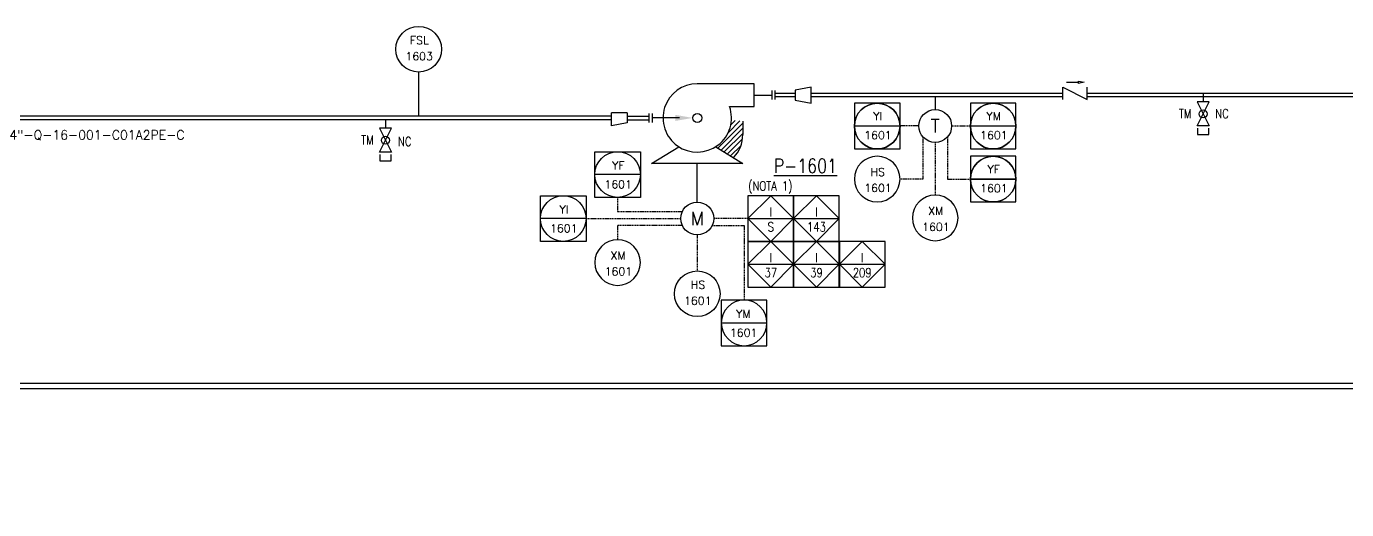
# Model space of a CAD drawing. Header units: metres. Extents: x 91 to 3133, y 1612 to 2206.
# Drawn here: x 1334.9 to 1624.3, y 1791.9 to 1897.8 of the extents above; entities that cross this region are included whole.
import ezdxf
from ezdxf.enums import TextEntityAlignment as Align

# ---------------------------------------------------------------- set-up
doc = ezdxf.new("R2010")
doc.units = ezdxf.units.M
doc.linetypes.add('TRAZOS', pattern=[0.75, 0.5, -0.25])
doc.layers.add('-FNX_TUBERÍA', color=1, linetype='TRAZOS', true_color=0xff0000)
doc.layers.add('TUBERÍA3', color=1, linetype='Continuous', true_color=0xff0000)
for name, color, linetype in [('EQUIPOS', 5, 'Continuous'), ('INSTRUMENTOS', 1, 'Continuous'), ('TEX', 7, 'Continuous'), ('TEXTO-INSTRUMENTACION', 7, 'Continuous'), ('TEXTO-VALVULAS Y ACCESORIOS', 7, 'Continuous'), ('TUBERIA', 5, 'Continuous'), ('TUBERÍA2', 1, 'TRAZOS'), ('VALVULAS Y ACCESORIOS', 1, 'Continuous')]:
    doc.layers.add(name, color=color, linetype=linetype)
doc.styles.add('PY', font='ROMANS.shx')
doc.styles.add('PY1', font='ROMANS.shx', dxfattribs={"width": 0.8})
doc.styles.add('TXT', font='txt')
doc.linetypes.add('SEÑAL_MECANICA2', pattern='A,4.411183,["o",PY,S=4.130212,R=360,X=0,Y=-1.374288],0.588817,-0.374158,["",PY,S=2,R=360,X=0,Y=-0.688262],-2.183682', length=7.55784)

# ---------------------------------------------------------------- blocks, each defined once
blk = doc.blocks.new('REDUCCION')
at = {"color": 1}
for p, q in [((0, 2), (0, -2)), ((4, 1.25), (0, 2)), ((4, -1.25), (4, 1.25)), ((0, -2), (4, -1.25))]:
    blk.add_line(p, q, dxfattribs=at)
at = {"style": 'PY1', "width": 0.8}
blk.add_attdef('.', text='', height=2, dxfattribs=at).set_placement((2, -3.65), align=Align.MIDDLE)
blk = doc.blocks.new('SEÑAL CIRCU MARCO')
at = {"color": 1, "linetype": 'Continuous', "ltscale": 0.5}
blk.add_line((5.7, 5.7), (-5.7, 5.7), dxfattribs=at)
at = {"color": 1, "flags": 128}
blk.add_lwpolyline([(5.7, 0), (-5.7, 0), (-5.7, 11.4), (5.7, 11.4)], close=True, dxfattribs=at)
at = {"color": 1}
blk.add_circle((0, 5.7), 5.7, dxfattribs=at)
at = {"style": 'PY'}
for tag, p in [('XXX', (0.18, 7.98)), ('YYY', (0.13, 3.24))]:
    blk.add_attdef(tag, text='', height=2, dxfattribs=at).set_placement(p, align=Align.MIDDLE)
blk = doc.blocks.new('SEÑAL CIR')
at = {"color": 1}
blk.add_circle((0, 5.7), 5.7, dxfattribs=at)
at = {"layer": 'INSTRUMENTOS', "linetype": 'Continuous', "style": 'PY', "flags": 4}
for p in [(0.18, 6.94), (0.13, 2.95)]:
    blk.add_attdef('---', text='', height=2, dxfattribs=at).set_placement(p, align=Align.CENTER)
blk = doc.blocks.new('FLECHA')
at = {"color": 1}
blk.add_solid([(-0.88, -5), (0.87, -5), (0, 0)], dxfattribs=at)
blk = doc.blocks.new('VALVULA RETENCION')
at = {"layer": 'VALVULAS Y ACCESORIOS'}
blk.add_line((0.79, 2.4), (3.43, 2.4), dxfattribs=at)
at = {"layer": 'VALVULAS Y ACCESORIOS', "flags": 128}
blk.add_lwpolyline([(0, -1.33), (0, 1.33), (5.33, -1.33), (5.33, 1.33)], dxfattribs=at)
blk.add_lwpolyline([(4.65, 2.4), (3.43, 2.14), (3.43, 2.66)], close=True, dxfattribs=at)
at = {"layer": 'TEXTO-VALVULAS Y ACCESORIOS', "linetype": 'SEÑAL_MECANICA2', "style": 'PY1', "width": 0.8}
blk.add_attdef('REF.', text='', height=2, dxfattribs=at).set_placement((2.94, -3.07), align=Align.MIDDLE)
blk = doc.blocks.new('SECUENCIA PROGRAMADA EN SISTEMA DE CONTROL PLC')
at = {"layer": 'INSTRUMENTOS'}
blk.add_line((-5, 5), (5, 5), dxfattribs=at)
at = {"layer": 'INSTRUMENTOS', "flags": 128}
for points in [[(0, 0), (-5, 5), (0, 10), (5, 5)], [(-5, 0), (5, 0), (5, 10), (-5, 10)]]:
    blk.add_lwpolyline(points, close=True, dxfattribs=at)
at = {"layer": 'TEXTO-INSTRUMENTACION', "linetype": 'Continuous', "style": 'PY1', "width": 0.8}
for tag, p in [('XXX', (0.01, 6.43)), ('YYY', (0.01, 3.17))]:
    blk.add_attdef(tag, text='', height=2, dxfattribs=at).set_placement(p, align=Align.MIDDLE_CENTER)
blk = doc.blocks.new('VALV GLOB-V')
at = {"layer": 'INSTRUMENTOS', "color": 1, "flags": 128}
blk.add_lwpolyline([(5.7, -1.43), (5.7, 1.43), (0, -1.43), (0, 1.43)], close=True, dxfattribs=at)
at = {"layer": 'INSTRUMENTOS', "color": 1}
blk.add_circle((2.85, 0), 0.95, dxfattribs=at)
at = {"layer": 'INSTRUMENTOS', "color": 7, "linetype": 'SEÑAL_MECANICA2', "style": 'PY'}
blk.add_attdef('REF.', text='', height=2, dxfattribs=at).set_placement((3, -3.37), align=Align.MIDDLE)

msp = doc.modelspace()

# ---------------------------------------------------------------- hatches: boundary and pattern name
at = {"layer": 'EQUIPOS'}
h = msp.add_hatch(dxfattribs=at)
h.set_pattern_fill('ANSI31', color=4, scale=0.25, style=0)
h.set_pattern_definition([(45, (435.7061, 2922.8476), (-0.561266, 0.561266), [])])
h.paths.add_polyline_path([(1491.94, 1874.08), (1491.94, 1877.02), (1489.44, 1877.19, -0.236498), (1486.01, 1871.42), (1489.91, 1869, 0.193128)])

# ---------------------------------------------------------------- linework, layer by layer
at = {"layer": '-FNX_TUBERÍA', "color": 1, "ltscale": 0.5}
for points in [[(1464.51, 1860.33), (1464.51, 1857.23), (1478.71, 1857.23)], [(1478.71, 1854.15), (1464.51, 1854.15), (1464.51, 1851.05)], [(1485.22, 1854.15), (1492.23, 1854.15), (1492.23, 1837.82)]]:
    msp.add_lwpolyline(points, dxfattribs=at)
at = {"color": 1}
for p, q in [((1420.9, 1887.78), (1420.9, 1878.13)), ((1592.82, 1883.1), (1592.82, 1881.25)), ((1463.13, 1875.98), (1463.13, 1878.83)), ((1466.63, 1878.83), (1463.13, 1878.83)), ((1466.63, 1878.83), (1466.63, 1876.63)), ((1413.62, 1877.33), (1413.62, 1875.47)), ((1466.63, 1876.63), (1463.13, 1875.98)), ((1481.96, 1859.29), (1481.96, 1867.73))]:
    msp.add_line(p, q, dxfattribs=at)
at = {"color": 1, "flags": 128}
for points in [[(1591.57, 1875.45), (1591.57, 1874.13), (1594.07, 1874.13), (1594.07, 1875.45)], [(1412.37, 1869.68), (1412.37, 1868.36), (1414.87, 1868.36), (1414.87, 1869.68)]]:
    msp.add_lwpolyline(points, dxfattribs=at)
at = {"color": 1}
for centre in [(1534.11, 1875.96), (1481.96, 1855.69)]:
    msp.add_circle(centre, 3.6, dxfattribs=at)
at = {"layer": 'EQUIPOS', "linetype": 'Continuous'}
for p, q in [((1494.46, 1882.73), (1498.35, 1882.73)), ((1478.03, 1877.73), (1472.12, 1877.73))]:
    msp.add_line(p, q, dxfattribs=at)
at = {"layer": 'EQUIPOS', "color": 4}
msp.add_line((1491.94, 1877.02), (1491.94, 1874.08), dxfattribs=at)
at = {"layer": 'EQUIPOS', "color": 5, "linetype": 'Continuous'}
msp.add_lwpolyline([(1494.46, 1885.23), (1481.96, 1885.23, 3.146264), (1489.03, 1880.23), (1494.46, 1880.23)], format="xyb", close=True, dxfattribs=at)
msp.add_lwpolyline([(1486.01, 1871.42), (1491.96, 1867.73), (1471.96, 1867.73), (1477.91, 1871.42)], dxfattribs=at)
msp.add_circle((1481.96, 1877.73), 1, dxfattribs=at)
at = {"layer": 'EQUIPOS', "color": 4}
msp.add_arc((1484.59, 1874.08), 7.35, 316.2767, 0, dxfattribs=at)
at = {"layer": 'TUBERIA', "color": 5, "linetype": 'Continuous'}
for p, q in [((1499.02, 1883.13), (1503.43, 1883.13)), ((1506.94, 1883.13), (1562.11, 1883.13)), ((1567.44, 1883.13), (1575.5, 1883.13)), ((1575.5, 1883.13), (1681.06, 1883.13)), ((1426.92, 1878.13), (1288.4, 1878.13)), ((1463.13, 1878.13), (1426.92, 1878.13)), ((1466.63, 1878.13), (1471.45, 1878.13))]:
    msp.add_line(p, q, dxfattribs=at)
at = {"layer": 'TUBERIA', "color": 4, "linetype": 'Continuous'}
for p, q in [((1503.43, 1882.33), (1499.02, 1882.33)), ((1562.11, 1882.33), (1506.94, 1882.33)), ((1575.5, 1882.33), (1567.44, 1882.33)), ((1681.07, 1882.33), (1575.5, 1882.33)), ((1426.92, 1877.33), (1288.4, 1877.33)), ((1463.13, 1877.33), (1426.92, 1877.33)), ((1466.63, 1877.33), (1471.45, 1877.33))]:
    msp.add_line(p, q, dxfattribs=at)
at = {"layer": 'TUBERIA', "linetype": 'Continuous'}
msp.add_line((1472.53, 1877.73), (1472.12, 1877.73), dxfattribs=at)
at = {"layer": 'TUBERIA', "color": 1, "linetype": 'TRAZOS', "ltscale": 0.5}
for p, q in [((1457.59, 1855.69), (1478.36, 1855.69)), ((1493.07, 1855.69), (1485.56, 1855.69)), ((1481.96, 1852.09), (1481.96, 1844.21))]:
    msp.add_line(p, q, dxfattribs=at)
at = {"layer": 'TUBERIA', "color": 4, "linetype": 'Continuous'}
msp.add_lwpolyline([(1705.16, 1882.33), (1705.16, 1819.54), (1182.57, 1819.54), (1182.57, 1771.8)], dxfattribs=at)
at = {"layer": 'TUBERIA', "color": 5, "linetype": 'Continuous'}
msp.add_lwpolyline([(1705.96, 1883.13), (1705.96, 1818.36), (1184.17, 1818.36), (1184.17, 1772.6)], dxfattribs=at)
at = {"layer": 'TUBERÍA2', "ltscale": 0.5}
for points in [[(1530.51, 1875.96), (1526.4, 1875.96)], [(1537.71, 1875.96), (1541.81, 1875.96)], [(1531.4, 1873.58), (1531.4, 1864.32), (1526.4, 1864.32)], [(1534.11, 1872.36), (1534.11, 1860.81)], [(1536.81, 1873.58), (1536.81, 1864.32), (1541.81, 1864.32)]]:
    msp.add_lwpolyline(points, dxfattribs=at)
at = {"layer": 'TUBERÍA3'}
for points in [[(1534.11, 1882.32), (1534.11, 1879.56)], [(1516.4, 1875.95), (1526.4, 1875.96)], [(1541.81, 1875.95), (1551.81, 1875.96)], [(1541.81, 1864.32), (1551.81, 1864.32)]]:
    msp.add_lwpolyline(points, dxfattribs=at)
for centre in [(1521.4, 1875.95), (1546.81, 1875.95), (1546.81, 1864.32)]:
    msp.add_circle(centre, 5, dxfattribs=at)
at = {"layer": 'VALVULAS Y ACCESORIOS', "ltscale": 0.1}
for p, q in [((1498.35, 1881.73), (1498.35, 1883.73)), ((1499.02, 1881.73), (1499.02, 1883.73)), ((1471.45, 1876.73), (1471.45, 1878.73)), ((1471.45, 1876.73), (1471.45, 1878.73)), ((1472.12, 1876.73), (1472.12, 1878.73)), ((1472.12, 1876.73), (1472.12, 1878.73))]:
    msp.add_line(p, q, dxfattribs=at)

# ---------------------------------------------------------------- block references
at = {"linetype": 'Continuous'}
ref = msp.add_blockref('SEÑAL CIR', (1420.9, 1887.78), dxfattribs=dict(at, xscale=0.877100000000155, yscale=0.877100000000155, zscale=0.877100000000155))
ref.add_attrib('---', 'FSL', dxfattribs={"layer": 'INSTRUMENTOS', "color": 7, "linetype": 'Continuous', "height": 1.754, "style": 'PY'}).set_placement((1421.06, 1893.86), align=Align.CENTER)
ref.add_attrib('---', '1603', dxfattribs={"layer": 'INSTRUMENTOS', "color": 7, "linetype": 'Continuous', "height": 1.754, "style": 'PY'}).set_placement((1421.01, 1890.37), align=Align.CENTER)
msp.add_blockref('VALVULA RETENCION', (1562.11, 1883.13), dxfattribs=at)
ref = msp.add_blockref('SEÑAL CIRCU MARCO', (1521.4, 1880.95), dxfattribs=dict(xscale=-0.8771000000000413, yscale=0.8771000000000413, zscale=0.8771000000000413, rotation=180))
ref.add_attrib('XXX', '1601', dxfattribs={"height": 1.754, "style": 'PY'}).set_placement((1521.56, 1873.95), align=Align.MIDDLE)
ref.add_attrib('YYY', 'YI', dxfattribs={"height": 1.754, "style": 'PY'}).set_placement((1521.51, 1878.11), align=Align.MIDDLE)
ref = msp.add_blockref('SEÑAL CIRCU MARCO', (1546.81, 1880.95), dxfattribs=dict(xscale=-0.8771000000000413, yscale=0.8771000000000413, zscale=0.8771000000000413, rotation=180))
ref.add_attrib('XXX', '1601', dxfattribs={"height": 1.754, "style": 'PY'}).set_placement((1546.97, 1873.95), align=Align.MIDDLE)
ref.add_attrib('YYY', 'YM', dxfattribs={"height": 1.754, "style": 'PY'}).set_placement((1546.92, 1878.11), align=Align.MIDDLE)
at = {"linetype": 'Continuous', "xscale": 0.9232631578945529, "yscale": 0.9232631578945529, "zscale": 0.9232631578945529, "rotation": 90}
for p in [(1592.82, 1875.98), (1413.62, 1870.21)]:
    msp.add_blockref('VALV GLOB-V', p, dxfattribs=at)
for p, xscale, yscale, zscale, values in [((1464.51, 1860.33), 0.8771000000000413, 0.8771000000000413, 0.8771000000000413, {'XXX': 'YF', 'YYY': '1601'}), ((1452.59, 1850.69), 0.877100000000155, 0.877100000000155, 0.877100000000155, {'XXX': 'YI', 'YYY': '1601'})]:
    msp.add_blockref('SEÑAL CIRCU MARCO', p, dxfattribs=dict(xscale=xscale, yscale=yscale, zscale=zscale)).add_auto_attribs(values)
at = {"linetype": 'Continuous'}
ref = msp.add_blockref('SEÑAL CIR', (1521.4, 1869.34), dxfattribs=dict(at, xscale=-0.8771000000000413, yscale=0.8771000000000413, zscale=0.8771000000000413, rotation=180))
ref.add_attrib('---', '1601', dxfattribs={"layer": 'INSTRUMENTOS', "color": 7, "linetype": 'Continuous', "height": 1.754, "style": 'PY'}).set_placement((1521.56, 1861.5), align=Align.CENTER)
ref.add_attrib('---', 'HS', dxfattribs={"layer": 'INSTRUMENTOS', "color": 7, "linetype": 'Continuous', "height": 1.754, "style": 'PY'}).set_placement((1521.51, 1865), align=Align.CENTER)
ref = msp.add_blockref('SEÑAL CIRCU MARCO', (1546.81, 1869.32), dxfattribs=dict(xscale=-0.8771000000000413, yscale=0.8771000000000413, zscale=0.8771000000000413, rotation=180))
ref.add_attrib('XXX', '1601', dxfattribs={"height": 1.754, "style": 'PY'}).set_placement((1546.97, 1862.32), align=Align.MIDDLE)
ref.add_attrib('YYY', 'YF', dxfattribs={"height": 1.754, "style": 'PY'}).set_placement((1546.92, 1866.48), align=Align.MIDDLE)
ref = msp.add_blockref('SECUENCIA PROGRAMADA EN SISTEMA DE CONTROL PLC', (1498.07, 1850.68), dxfattribs=dict(xscale=1.001089596937504, yscale=1.001089596937504, zscale=1.001089596937504))
ref.add_attrib('XXX', 'I', dxfattribs={"layer": 'TEXTO-INSTRUMENTACION', "linetype": 'Continuous', "height": 2, "style": 'TXT'}).set_placement((1498.08, 1857.12), align=Align.MIDDLE_CENTER)
ref.add_attrib('YYY', 'S', dxfattribs={"layer": 'TEXTO-INSTRUMENTACION', "linetype": 'Continuous', "height": 2, "style": 'PY1', "width": 0.8}).set_placement((1498.08, 1853.86), align=Align.MIDDLE_CENTER)
ref = msp.add_blockref('SECUENCIA PROGRAMADA EN SISTEMA DE CONTROL PLC', (1508.08, 1850.68), dxfattribs=dict(xscale=1.001089596937504, yscale=1.001089596937504, zscale=1.001089596937504))
ref.add_attrib('XXX', 'I', dxfattribs={"layer": 'TEXTO-INSTRUMENTACION', "linetype": 'Continuous', "height": 2, "style": 'TXT'}).set_placement((1508.09, 1857.12), align=Align.MIDDLE_CENTER)
ref.add_attrib('YYY', '143', dxfattribs={"layer": 'TEXTO-INSTRUMENTACION', "linetype": 'Continuous', "height": 2.002, "style": 'PY1', "width": 0.8}).set_placement((1508.09, 1853.86), align=Align.MIDDLE_CENTER)
ref = msp.add_blockref('SEÑAL CIR', (1534.11, 1860.81), dxfattribs=dict(at, xscale=-0.8771000000000413, yscale=0.8771000000000413, zscale=0.8771000000000413, rotation=180))
ref.add_attrib('---', '1601', dxfattribs={"layer": 'INSTRUMENTOS', "color": 7, "linetype": 'Continuous', "height": 1.754, "style": 'PY'}).set_placement((1534.26, 1852.97), align=Align.CENTER)
ref.add_attrib('---', 'XM', dxfattribs={"layer": 'INSTRUMENTOS', "color": 7, "linetype": 'Continuous', "height": 1.754, "style": 'PY'}).set_placement((1534.22, 1856.47), align=Align.CENTER)
ref = msp.add_blockref('SEÑAL CIR', (1464.51, 1851.05), dxfattribs=dict(at, xscale=-0.8771000000000413, yscale=0.8771000000000413, zscale=0.8771000000000413, rotation=180))
ref.add_attrib('---', '1601', dxfattribs={"layer": 'INSTRUMENTOS', "color": 7, "linetype": 'Continuous', "height": 1.754, "style": 'PY'}).set_placement((1464.67, 1843.21), align=Align.CENTER)
ref.add_attrib('---', 'XM', dxfattribs={"layer": 'INSTRUMENTOS', "color": 7, "linetype": 'Continuous', "height": 1.754, "style": 'PY'}).set_placement((1464.62, 1846.71), align=Align.CENTER)
ref = msp.add_blockref('SECUENCIA PROGRAMADA EN SISTEMA DE CONTROL PLC', (1498.07, 1840.67), dxfattribs=dict(xscale=1.001089596937504, yscale=1.001089596937504, zscale=1.001089596937504))
ref.add_attrib('XXX', 'I', dxfattribs={"layer": 'TEXTO-INSTRUMENTACION', "linetype": 'Continuous', "height": 2, "style": 'TXT'}).set_placement((1498.08, 1847.11), align=Align.MIDDLE_CENTER)
ref.add_attrib('YYY', '37', dxfattribs={"layer": 'TEXTO-INSTRUMENTACION', "linetype": 'Continuous', "height": 2.002, "style": 'PY1', "width": 0.8}).set_placement((1498.08, 1843.84), align=Align.MIDDLE_CENTER)
ref = msp.add_blockref('SECUENCIA PROGRAMADA EN SISTEMA DE CONTROL PLC', (1508.08, 1840.67), dxfattribs=dict(xscale=1.001089596937504, yscale=1.001089596937504, zscale=1.001089596937504))
ref.add_attrib('XXX', 'I', dxfattribs={"layer": 'TEXTO-INSTRUMENTACION', "linetype": 'Continuous', "height": 2, "style": 'TXT'}).set_placement((1508.09, 1847.11), align=Align.MIDDLE_CENTER)
ref.add_attrib('YYY', '39', dxfattribs={"layer": 'TEXTO-INSTRUMENTACION', "linetype": 'Continuous', "height": 2.002, "style": 'PY1', "width": 0.8}).set_placement((1508.09, 1843.84), align=Align.MIDDLE_CENTER)
ref = msp.add_blockref('SECUENCIA PROGRAMADA EN SISTEMA DE CONTROL PLC', (1518.1, 1840.67), dxfattribs=dict(xscale=1.001089596937504, yscale=1.001089596937504, zscale=1.001089596937504))
ref.add_attrib('XXX', 'I', dxfattribs={"layer": 'TEXTO-INSTRUMENTACION', "linetype": 'Continuous', "height": 2, "style": 'TXT'}).set_placement((1518.1, 1847.11), align=Align.MIDDLE_CENTER)
ref.add_attrib('YYY', '209', dxfattribs={"layer": 'TEXTO-INSTRUMENTACION', "linetype": 'Continuous', "height": 2.002, "style": 'PY1', "width": 0.8}).set_placement((1518.1, 1843.84), align=Align.MIDDLE_CENTER)
ref = msp.add_blockref('SEÑAL CIR', (1481.96, 1834.21), dxfattribs=dict(at, xscale=0.877100000000155, yscale=0.877100000000155, zscale=0.877100000000155))
ref.add_attrib('---', 'HS', dxfattribs={"layer": 'INSTRUMENTOS', "color": 7, "linetype": 'Continuous', "height": 1.754, "style": 'PY'}).set_placement((1482.12, 1840.29), align=Align.CENTER)
ref.add_attrib('---', '1601', dxfattribs={"layer": 'INSTRUMENTOS', "color": 7, "linetype": 'Continuous', "height": 1.754, "style": 'PY'}).set_placement((1482.07, 1836.79), align=Align.CENTER)
ref = msp.add_blockref('SEÑAL CIRCU MARCO', (1492.23, 1827.83), dxfattribs=dict(xscale=-0.8771000000000413, yscale=0.8771000000000413, zscale=0.8771000000000413))
ref.add_attrib('XXX', 'YM', dxfattribs={"height": 1.754, "style": 'PY'}).set_placement((1492.07, 1834.83), align=Align.MIDDLE)
ref.add_attrib('YYY', '1601', dxfattribs={"height": 1.754, "style": 'PY'}).set_placement((1492.12, 1830.67), align=Align.MIDDLE)
at = {"layer": 'INSTRUMENTOS', "xscale": 0.7600000000002183, "yscale": 0.7600000000002183, "zscale": 0.7600000000002183, "rotation": 270}
msp.add_blockref('FLECHA', (1480.96, 1877.73), dxfattribs=at)
at = {"layer": 'TUBERIA', "color": 5, "linetype": 'Continuous', "xscale": 0.877100000000155, "yscale": 0.877100000000155, "zscale": 0.877100000000155, "rotation": 180}
msp.add_blockref('REDUCCION', (1506.94, 1882.73), dxfattribs=at)

# ---------------------------------------------------------------- texts
at = {"color": 7, "style": 'PY'}
for s, p in [('T', (1534.11, 1875.96)), ('M', (1481.96, 1855.69))]:
    msp.add_text(s, height=2.92, dxfattribs=at).set_placement(p, align=Align.MIDDLE)
at = {"layer": 'EQUIPOS', "color": 6, "linetype": 'Continuous', "style": 'PY', "width": 0.85}
msp.add_text('%%UP-1601', height=3, dxfattribs=at).set_placement((1505.66, 1865.73), align=Align.CENTER)
at = {"layer": 'TEX', "color": 7, "char_height": 2, "width": 28.6036, "attachment_point": 5, "style": 'PY1'}
for s, insert in [('TM', (1588.87, 1878.67)), ('NC', (1596.95, 1878.68)), ('TM', (1409.66, 1872.9)), ('NC', (1417.85, 1872.56)), ('(NOTA 1)', (1497.97, 1862.5))]:
    msp.add_mtext(s, dxfattribs=dict(at, insert=insert))
at = {"layer": 'TEXTO-VALVULAS Y ACCESORIOS', "style": 'PY'}
msp.add_text('4"-Q-16-001-C01A2PE-C', height=2, dxfattribs=at).set_placement((1350.4, 1873.01), align=Align.CENTER)

doc.saveas('drawing.dxf')
